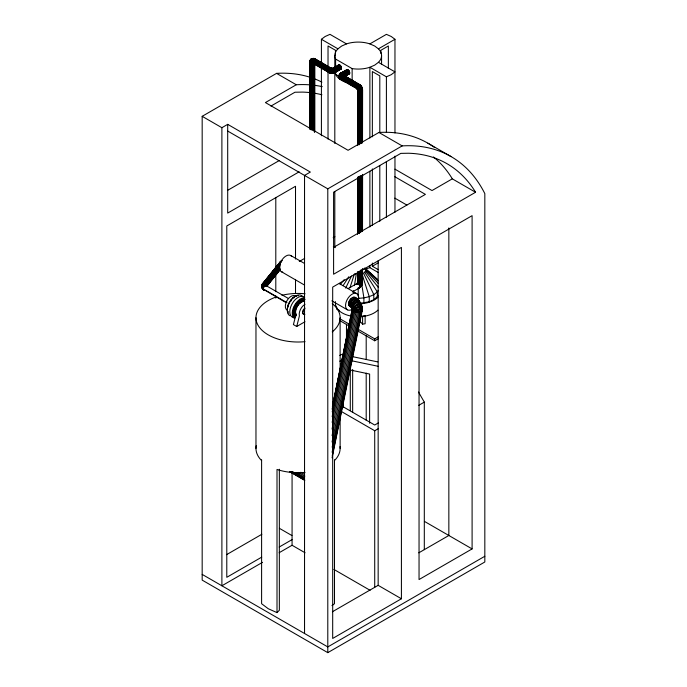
<?xml version="1.0" encoding="UTF-8"?>
<svg xmlns="http://www.w3.org/2000/svg" width="687" height="687" viewBox="0 0 687 687"><rect width="100%" height="100%" fill="white"/><g stroke="black" fill="none" stroke-linecap="round" stroke-linejoin="round"><path stroke-width="1.03" d="M263.825 289.579L262.812 288.746C259.918 287.123 265.474 283.765 266.702 286.264L280.021 269.699M262.202 286.436C260.51 282.331 265.732 283.327 266.693 286.281C266.23 283.456 260.055 285.191 263.078 283.319L280.39 261.79L281.163 262.133L263.851 283.671L263.284 285.328L264.091 286.625L263.198 288.918L264.091 290.189L262.623 289.15C261.781 287.209 264.83 284.547 266.53 285.964L279.755 269.51M261.67 286.883C262.022 284.899 265.276 284.676 266.53 285.964C265.328 284.478 261.026 283.886 261.67 286.883L262.133 287.535M261.816 287.226L261.945 285.191M352.251 307.527C343.337 305.612 353.015 291.408 358.27 299.875L358.288 301.327M359.662 287.243L361.173 286.385L357.48 282.898L357.549 272.919M352.388 291.975L359.55 287.836L361.62 284.753L361.86 270.738M348.077 288.634L357.025 283.465L362.186 284.006L362.264 269.364A23.375 13.5 0 0 0 369.881 267.681L378.142 272.447M362.427 283.791L362.513 282.177L362.186 284.006M332.087 457.808L362.204 310.842L361.585 306.007M332.946 403.904L352.491 308.145C351.976 312.267 359.395 313.298 362.058 311.357L362.058 306.436M313.435 130.813L313.435 63.393L311.52 63.539L309.734 62.508C309.15 59.357 313.092 57.133 315.505 59.176L315.745 60.07M309.992 129.216L310.112 60.422L309.648 62.131L309.648 128.486M309.992 62.852L310.644 61.401L312.233 61.555L328.48 70.941C333.032 73.44 337.764 69.791 341.465 67.498C341.37 66.064 339.035 63.513 338.021 65.505M335.505 72.006C335.952 68.614 332.946 68.262 330.67 68.219C328.154 68.657 327.433 74.067 330.73 72.77L335.505 72.006L335.041 72.659L333.581 73.028L341.465 68.563L341.465 67.498M340.323 74.789L340.778 73.062L347.545 69.55L349.271 71.079L349.735 73.337L345.011 76.455M360.538 85.995C360.005 83.153 355.445 88.305 357.48 89.439C359.387 90.993 363.14 85.815 361.86 88.752L362.264 89.052L361.8 88.185M349.735 72.264L343.766 75.707L342.504 73.526L341.147 72.951L339.747 73.887L339.533 75.381M338.949 77.03C338.974 74.746 342.77 73.509 343.758 75.768C341.533 72.264 336.853 79.469 341.585 79.563L339.275 78.017L338.949 77.03L340.254 78.344L356.501 87.721L358.228 90.246L358.288 144.364M338.863 76.815C338.013 73.526 342.839 72.762 343.749 75.733C342.684 72.521 336.759 75.063 339.515 77.734L340.099 78.979L341.078 79.185M353.29 292.774L353.616 290.73M354.432 285.603L356.227 274.336L354.406 273.898L349.984 287.733M357.515 89.576C356.459 88.039 361.508 84.235 361.336 86.991M351.796 307.553L351.169 306.9C350.963 303.482 354.423 299.455 357.893 299.489L359.49 301.645L355.583 298.115C350.842 298.124 348.824 306.668 351.538 307.287L349.048 305.603M339.739 64.973C340.022 66.012 329.674 70.04 332.929 68.391C334.105 69.37 335.325 72.066 333.891 73.123M332.371 406.515L352.903 308.283M332.139 409.186L352.474 307.991M333.204 404.523L335.565 393.016M336.63 387.786L337.703 382.556M340.056 371.049L341.774 362.676M343.483 354.312L344.556 349.082M346.265 340.709L348.618 329.202M349.692 323.972L350.765 318.742M332.225 411.865L352.989 310.395L351.667 306.943L348.695 304.813M332.173 416.614L353.796 310.962L352.01 306.359L348.575 303.817M332.147 422.342L354.835 311.46C354.715 307.647 352.13 304.221 348.695 302.684M332.07 429.032L356.038 311.864C355.969 307.433 353.032 303.328 349.048 301.481M332.07 435.584L357.326 312.147C357.36 307.149 354.088 302.426 349.614 300.305M332.07 441.999L358.614 312.284C358.777 306.823 355.222 301.576 350.353 299.223M332.182 447.211L359.799 312.267C360.134 306.471 356.364 300.829 351.22 298.313M332.13 452.269L360.812 312.096C361.293 306.78 358.176 301.464 353.796 298.587M332.259 455.67L361.585 311.786C362.272 305.801 358.365 299.85 353.066 297.239M357.025 283.465L356.57 284.117L357.609 282.469L357.48 282.898M360.34 287.26L360.065 285.345L357.532 282.726M309.992 61.401L309.734 62.508M339.275 74.548L339.275 75.948L340.494 77.167L357.438 87.06L359.327 90.341L359.421 144.742M339.661 74.179L339.661 75.467L340.778 76.583L357.815 86.536L359.971 90.272L360.074 143.72M339.515 77.734L339.661 77.09M357.549 145.472L357.549 89.782C358.228 92.427 364.265 91.277 362.186 88.34M357.635 282.177L360.074 286.677M357.687 284.195C356.321 281.971 362.332 285.895 362.599 282.555M360.1 303.336L369.237 301.773L373.814 299.747L373.814 294.594L363.543 273.211L365.501 271.245L365.501 268.986L377.97 280.794M314.431 58.575L310.868 59.314L309.751 61.28M296.088 314.036L293.418 324.59L296.724 326.505L304.985 321.731M296.724 326.505L299.395 315.943A8.184 4.723 -60 0 1 304.985 304.307M356.742 283.722C357.807 282.357 362.35 286.239 361.791 284.126M362.058 311.357L362.418 308.901L361.74 307.441M362.152 284.684C363.097 281.129 361.061 288.128 359.181 287.947L358.288 287.707M357.635 144.777L357.626 89.327M362.427 88.554C362.264 90.332 358.236 91.191 357.48 89.439M310.18 60.087L311.434 58.781L313.512 58.455L331.933 68.949L332.886 68.176M261.738 285.775L262.271 284.22M262.571 284.117L262.408 286.591L263.439 287.75M310.868 59.314L310.06 60.602L310.292 61.736L311.64 63.092L313.444 63.359C311.512 63.625 309.957 61.332 310.713 59.597L313.066 59.829L329.313 69.207C333.384 71.379 337.3 67.489 340.632 65.763M311.632 59.786L311.967 59.056M339.284 64.776L332.036 68.958L338.846 64.733M333.779 72.539L335.041 72.659L341.465 68.563M346.282 70.28L346.746 69.619M345.69 288.085L351.495 275.994M358.769 283.911L358.812 272.035M360.503 286.35L361.079 286.488L362.195 284.555M333.109 73.303C334.26 62.07 326.746 74.419 332.817 73.208M263.422 283.448L262.7 285.534L263.722 287.166M343.062 285.698L348.773 276.767M361.139 304.496C361.268 306.917 354.964 308.755 352.251 308.48L351.598 307.347C353.041 304.547 356.459 301.353 359.567 301.241M357.764 283.284L356.965 284.281M360.847 286.47L361.542 285.466M340.099 73.578L338.777 76.283L339.275 78.017L341.147 79.606M338.949 75.527L340.254 74.222M378.425 290.412C373.84 296.561 365.415 298.029 358.193 298.33M373.814 299.747L378.425 295.565M340.194 284.676L344.196 279.643M281.189 261.446C281.232 259.592 282.975 260.845 280.734 261.91L262.958 283.903L262.752 283.413L280.39 261.79M262.795 283.611L280.098 262.082L281.309 261.326M280.322 264.1L263.92 285.208L264.521 286.17L266.247 285.706L288.205 298.381M280.176 265.302L264.864 284.349L264.984 285.826M280.021 266.547L265.38 284.77L265.448 285.629M279.824 267.801L265.878 285.594M280.219 268.213L266.238 285.603L266.53 285.964M266.642 286.565L280.056 269.897M264.091 286.625L264.521 286.17M356.905 283.868L357.635 282.932L357.635 272.224M261.601 459.775L261.601 603.718L268.291 608.751L277.007 612.615L279.343 610.271L279.343 469.247M311.383 59.108L311.941 58.593M314.165 58.816L315.101 59.322L314.56 59.262C311.451 55.69 309.313 63.728 313.487 63.35L310.962 63.024L309.828 61.753L310.095 61.169L311.074 60.602L312.413 60.954L328.661 70.34C333.109 72.779 337.669 69.078 341.284 66.897M321.413 62.869L321.413 39.288L325.131 36.497L329.975 34.35L346.506 43.891A23.375 13.5 0 0 1 369.881 43.891L374.716 46.038L378.434 48.837A23.375 13.5 0 0 1 378.434 62.328L374.716 65.128L369.881 67.266A23.375 13.5 0 0 1 352.139 68.614L335.608 59.073A23.375 13.5 0 0 1 337.944 48.837L341.662 46.038L346.506 43.891M339.747 73.887L341.147 72.951M339.533 74.316L347.545 69.55M341.585 72.994L340.649 74.29L341.078 75.209L358.734 85.626L361.216 89.928L361.336 143.523M331.976 605.608L334.483 603.718L334.483 459.775M357.833 283.387L357.893 271.502M359.181 284.384L359.421 271.116M359.55 284.925L360.074 284.014L360.074 271.167M359.833 285.509L360.727 283.963L360.727 270.043M360.014 286.11L361.336 283.817L361.336 269.897M360.014 287.175L360.598 286.754M360.529 287.063L359.181 287.947M281.009 261.172L282.091 260.459M310.086 84.862A232.369 134.163 -60 0 0 296.277 84.759L265.414 102.569L348.069 150.29L378.923 132.471L402.178 145.902A232.369 134.163 -60 0 1 484.824 193.614L484.824 561.992L327.793 652.65L202.176 580.12L202.176 116.318L276.552 73.372A232.369 134.163 -60 0 1 310.576 77.433M202.176 116.318L221.892 127.705L227.698 124.347L310.344 172.068L304.539 175.417L304.539 633.5M369.881 43.891L386.403 34.35L391.247 36.497L394.965 39.288L394.965 132.96M340.202 65.308L333.581 69.044L331.168 69.224L313.495 59.374L311.013 59.125M270.953 106.073L294.946 92.23L302.538 92.101A224.16 129.422 -60 0 1 309.88 92.59M341.001 66.304C337.506 68.288 333.229 72.075 328.944 69.748L312.697 60.37L310.541 60.155L311.031 59.881M341.525 68.065C337.789 70.4 333.006 74.033 328.42 71.508L312.173 62.131L310.627 62.268L310.387 129.517M334.672 72.779L341.284 68.958M378.434 48.837L394.965 39.288M340.494 73.329L347.115 69.507M348.008 69.748C347.09 71.388 339.249 72.41 342.04 75.252L359.215 85.3L361.74 89.679L361.86 142.218M348.472 70.083L342.212 73.749L342.212 74.831L359.112 84.638M348.902 70.538L342.607 74.685L359.833 84.767L360.074 85.66M349.271 71.079L343.191 74.608L343.586 75.39M349.554 71.663L343.586 75.106L343.74 75.742M344.676 75.785L349.795 72.839M344.616 76.283L349.735 73.337M344.445 76.678L349.554 73.732M357.377 89.276L361.731 86.768L362.195 87.79M227.457 190.445L279.42 160.449M299.137 171.836L227.698 213.082L227.698 124.347M227.698 131.054L327.793 188.848L402.178 145.902M333.161 237.693L334.87 236.706M299.283 261.498L304.65 258.389M333.538 247.406L425.399 194.378L394.836 176.731M475.559 192.266L475.335 191.862A224.16 129.422 -60 0 0 408.447 153.244L400.847 153.373L333.599 192.197L333.599 274.225L475.559 192.266L452.304 178.843L432.011 190.557L394.965 169.165M372.354 263.035L372.354 266.247L378.348 262.786M351.967 307.888L360.675 302.864L361.594 304.908M339.816 355.462L341.662 354.398M358.133 329.288L374.716 338.863L378.357 336.767M357.214 330.67L374.716 340.778L378.357 338.674M339.782 361.207L342.547 359.61M378.417 422.883L374.716 425.021L342.495 406.412M341.284 411.444L374.716 430.74L378.159 428.757M418.787 405.304L424.308 402.118L418.486 392.037M226.573 554.658L261.859 534.28M261.73 557.131L226.787 577.303L226.787 225.963L295.513 186.28L295.513 259.051M279.197 547.041L292.069 539.613M262.52 562.327L221.892 585.779L221.892 127.705M279.145 552.726L292.069 545.263L305.071 552.769M418.787 552.837L448.843 535.491L472.098 548.913L472.098 215.666L419.044 246.298L419.044 579.545L472.098 548.913M332.422 611.748L378.159 585.341L401.414 598.763L401.414 247.423L332.688 287.106L332.688 638.446L401.414 598.763M484.824 556.264L327.793 646.922L202.176 574.392M333.315 68.219L331.993 68.537M335.325 72.401L331.993 73.269M369.881 138.001L369.881 67.266L386.403 76.815L391.247 74.668L394.965 71.869L378.434 62.328M328.944 72.659L330.73 72.77L328.48 72.006M360.529 85.274C358.485 82.346 354.707 87.927 357.515 89.095M295.264 317.523A10.52 6.071 -60 0 1 293.65 309.09A10.52 6.071 -60 0 1 300.52 299.824L302.452 299A10.52 6.071 -60 0 1 304.247 298.819M331.967 68.958C330.67 66.854 328.266 72.281 330.103 73.123M314.096 59.408L314.56 59.262M341.001 69.224L339.739 69.095M349.271 73.99L348.008 73.87M332.182 68.399L332.628 68.288M332.972 73.346L334.148 73.062M362.599 324.144L365.123 323.757L365.123 315.642L362.599 316.029L362.599 324.144L360.151 321.576M331.907 68.606L315.221 58.91C312.989 58.103 310.653 63.238 313.495 63.35M330.67 68.219L331.469 68.288M313.452 63.35L312.825 63.539L312.825 129.895M340.761 78.747L341.387 78.722M331.993 68.846L330.207 68.417L313.959 59.039L312.173 58.558M330.773 73.105L331.993 73.2M330.876 73.303L331.993 73.389L331.993 68.391M356.742 88.614L357.463 89.035M353.024 356.759L377.816 361.912M351.864 360.821L378.082 366.274M329.837 73.062L331.168 73.208L328.661 72.401M331.366 68.288L331.95 68.958L314.852 58.799M355.583 298.115L358.27 299.875M349.614 306.127L350.353 306.359M340.649 78.266L340.039 78.06L340.546 79.16M263.327 289.57L262.623 289.15M313.066 63.393L312.173 63.582L312.173 129.937M312.697 63.281C310.017 61.796 312.946 56.454 315.505 59.176M331.1 68.176L331.623 68.356M329.743 72.736L330.404 73.028M339.421 310.421L336.682 309.184L336.682 307.158M321.413 39.288L337.944 48.837M335.608 71.293L335.608 74.342L339.284 76.463M328.841 72.212L312.233 62.629L311.091 62.732L310.91 129.749M357.833 88.949L340.323 78.842L339.035 77.554M329.313 72.779L312.413 63.024L311.64 63.092L311.52 129.895M359.833 84.767L343.302 75.123C341.336 74.694 339.704 77.545 340.494 79.237L357.395 88.992M427.846 143.171L451.101 156.602M276.552 73.372L296.277 84.759M394.836 198.131L406.876 205.078M372.354 266.247L378.142 269.587M333.35 246.59L335.187 247.655M357.377 283.061L361.731 285.577M290.695 255.487L304.47 263.439M339.369 283.585L356.819 293.658M353.925 297.153L358.408 300.502M281.352 271.683L304.307 284.942M331.855 300.846L347.467 309.854M339.713 318.656L348.919 323.972M301.619 298.527L302.452 299M339.713 320.563L348.919 325.878M299.695 299.343L300.52 299.824M286.994 302.658L263.198 288.918L261.919 287.475M286.135 302.623L262.46 288.763M424.429 521.39L448.568 535.328M300.82 472.278L304.47 474.382M298.424 472.407L304.822 476.091M296.243 472.553L304.461 477.293M292.464 471.574L304.341 478.435M290.756 471.522L304.461 479.432M289.682 471.48L304.822 480.222M289.854 471.78L304.47 480.213M279.377 528.312L291.923 535.551M333.856 569.394L370.078 590.296M359.181 84.389L361.139 86.158M360.014 85.162L360.598 85.583M358.751 84.432L361.233 87.051L362.264 90.512L362.264 142.99M356.57 88.219L357.893 90.512L357.893 145.129M378.425 280.734L365.742 269.064M281.086 261.094L280.098 262.082M261.876 286.144L263.258 288.351M263.722 290.077L261.91 287.905M364.745 267.93L377.318 279.197M354.664 297.385L355.591 298.699M360.34 85.076L361.173 85.952M365.767 270.12L378.099 283.259M361.499 309.674L362.015 310.266M365.501 271.245L378.193 287.2M361.079 85.858L361.731 86.768M360.847 85.866L362.066 87.979M359.37 301.043L360.675 302.864M358.915 301.069L361.353 305.286L362.238 309.648C360.108 312.783 353.058 312.757 352.276 308.566M364.745 272.301L377.318 291.949L377.318 297.11M452.304 178.843L452.08 178.44A224.16 129.422 -60 0 0 433.454 156.962M343.758 75.725L342.212 73.749L340.546 73.397L340.168 73.93L340.168 75.063L341.147 76.042L358.262 86.047L360.615 90.126L360.727 143.669M362.289 274.894L369.237 296.621L369.237 301.773M362.152 87.653L362.496 88.812M361.963 87.584L362.513 90.16M361.525 304.633L362.204 306.952C360.503 309.974 355.282 310.962 352.431 309.081L352.251 308.48M262.58 287.784L262.812 288.746M261.687 286.513L262.065 288.265M362.599 89.782L362.513 142.638M338.863 75.742L340.323 77.768L357.146 87.575L358.734 90.332L358.812 144.596M361.783 284.581L363.904 297.892L363.904 303.044M448.843 227.955L448.843 535.491M424.308 402.118L424.308 549.652M394.965 156.104L394.965 212.266M388.353 68.434L388.353 45.969L380.916 50.263L380.916 53.474M386.403 76.815L386.403 132.539M386.403 161.479L386.403 217.204M381.568 55.578L381.568 64.157M379.799 132.548L379.799 75.862L372.354 71.56L372.354 136.816M379.799 165.713L379.799 221.334M378.159 260.751L378.159 585.341M374.716 338.863L374.716 340.778M374.716 430.74L374.716 587.325M372.354 168.908L372.354 225.602M369.881 171.226L369.881 226.95M369.881 265.534L369.881 267.681M369.615 423.252L369.615 374.054L350.284 370.035L350.284 410.68M366.197 335.608L366.197 359.189M366.197 373.118L366.197 420.264M362.599 174.386L362.513 231.528M362.599 268.634L362.513 282.932M362.264 175.116L362.264 230.806M361.86 175.417L361.86 231.107M361.336 175.649L361.336 231.339M360.727 175.795L360.727 232.558M360.074 175.846L360.074 232.61M359.421 176.868L359.421 233.632M358.812 176.722L358.812 233.486M358.288 176.49L358.288 233.254M358.288 271.812L358.288 283.585M358.193 287.965L358.193 296.26M357.893 177.263L357.893 232.953M357.635 177.976L357.635 233.666M357.549 178.672L357.549 234.361M352.654 369.434L352.654 412.217M352.139 68.614L352.139 80.834M346.471 324.23L346.471 340.297M343.474 399.903L343.474 407.322M340.125 317.72L340.125 370.216M340.125 417.353L340.125 448.422M335.608 59.073L335.608 67.214M335.462 55.613L335.462 50.263L328.025 45.969L328.025 67.36M335.471 301.627L335.471 303.611A22.723 13.122 0 0 0 351.366 316.123M334.809 55.578L334.809 67.369M334.809 72.728L334.809 143.463M334.809 191.69L334.809 247.414M328.025 70.572L328.025 139.032M327.793 188.848L327.793 652.65M321.413 67.154L321.413 135.743M314.698 64.269L314.698 131.698M314.612 63.573L314.612 132.067M314.363 63.925L314.363 132.033M313.959 63.161L313.959 130.582M309.734 61.753L309.734 128.864M295.513 279.386L295.513 293.289M292.069 472.046L292.069 545.263M277.007 612.615L277.007 469.461A42.079 24.294 0 0 0 305.028 472.381M275.796 197.392L275.796 268.085M275.796 275.59L275.796 291.657M275.796 295.942L275.796 298.081M255.968 317.72L255.968 448.422M314.448 78.807A232.369 134.163 -60 0 1 321.902 82.131M313.907 85.24A232.369 134.163 -60 0 1 322.272 86.648M378.923 132.471A232.369 134.163 -60 0 1 434.665 147.602M313.976 93.131A224.16 129.422 -60 0 1 321.92 94.763M377.867 310.172A22.723 13.122 0 0 1 360.168 316.681M377.867 297.291A22.723 13.122 0 0 1 360.168 303.8M291.752 256.466A9.352 5.402 -60 0 0 283.491 257.994A9.352 5.402 -60 0 0 279.635 269.252L280.296 270.712A9.352 5.402 -60 0 0 282.718 272.104M352.139 309.39A9.352 5.402 -60 0 1 345.552 304.899A9.352 5.402 -60 0 1 353.29 293.581A9.352 5.402 -60 0 1 358.528 300.047M287.011 310.052A8.184 4.723 -60 0 1 287.011 300.605A8.184 4.723 -60 0 1 295.195 295.882M332.25 303.577A42.079 24.294 0 0 1 332.25 331.873M305.028 341.679A42.079 24.294 0 0 1 258.656 326.273A42.079 24.294 0 0 1 275.959 297.042M281.945 295.281A42.079 24.294 0 0 1 305.028 293.77M289.716 315.668A11.688 6.75 -60 0 1 290.532 300.88A11.688 6.75 -60 0 1 302.718 296.638M293.916 317.626A11.688 6.75 -60 0 1 291.486 304.951A11.688 6.75 -60 0 1 303.886 296.853M340.005 446.61A42.079 24.294 0 0 1 334.483 460.573M261.601 460.573A42.079 24.294 0 0 1 256.234 445.708M298.785 302.005A0.936 0.541 -60 0 1 298.484 302.374M295.796 316.647A0.936 0.541 -60 0 1 294.972 316.518A0.936 0.541 -60 0 1 295.565 315.281A0.936 0.541 -60 0 1 296.286 315.625M294.629 315.719A0.936 0.541 -60 0 1 294.302 316.011M294.105 310.103A0.936 0.541 -60 0 1 293.641 310.601M293.967 314.26A0.936 0.541 -60 0 1 293.641 314.552M296.337 315.118A8.184 4.723 -60 0 1 297.256 306.522A8.184 4.723 -60 0 1 304.247 301.43M294.68 318.528A11.688 6.75 -60 0 1 293.967 306.385A11.688 6.75 -60 0 1 304.659 297.754M303.748 314.182A3.504 2.027 -60 0 1 302.589 311.623A3.504 2.027 -60 0 1 304.985 308.12M304.839 314.406A3.504 2.027 -60 0 1 303.001 312.705A3.504 2.027 -60 0 1 304.839 308.875M302.314 299.815A0.936 0.541 -60 0 1 301.911 300.399M294.912 316.896A10.52 6.071 -60 0 1 296.088 305.852A10.52 6.071 -60 0 1 305.071 299.3M304.659 301.129A0.936 0.541 -60 0 1 303.998 300.751A0.936 0.541 -60 0 1 304.659 299.601M297.359 303.25A0.936 0.541 -60 0 1 297.188 303.688M294.629 308.085A0.936 0.541 -60 0 1 294.302 308.377M293.667 307.785A0.936 0.541 -60 0 1 293.83 307.338M346.506 82.534A23.375 13.5 0 0 1 335.608 74.342M294.079 297.815A0.936 0.541 -60 0 1 295.067 296.578M290.962 301.172A0.936 0.541 -60 0 1 291.606 299.532M292.559 298.416A0.936 0.541 -60 0 1 293.194 297.849M288.549 305.363A0.936 0.541 -60 0 1 288.841 303.92M287.776 307.493A0.936 0.541 -60 0 1 288.179 306.144M288.179 311.572A0.936 0.541 -60 0 1 287.887 311.546M287.484 309.451A0.936 0.541 -60 0 1 287.484 309.056M288.3 313.083A10.52 6.071 -60 0 1 289.476 302.031A10.52 6.071 -60 0 1 298.459 295.487M298.046 295.788A0.936 0.541 -60 0 1 298.51 295.736M295.985 296.44A0.936 0.541 -60 0 1 296.449 295.942M289.596 303.182A0.936 0.541 -60 0 1 290.232 301.533M300.666 299.918A0.936 0.541 -60 0 1 300.597 300.537M299.807 303.139A0.936 0.541 -60 0 0 300.107 301.687A0.936 0.541 -60 0 0 299 302.666A0.936 0.541 -60 0 0 299.807 303.139M296.844 306.823A0.936 0.541 -60 0 0 297.145 305.38A0.936 0.541 -60 0 0 296.037 306.359A0.936 0.541 -60 0 0 296.844 306.823M294.912 313.341A0.936 0.541 -60 0 0 295.204 311.889A0.936 0.541 -60 0 0 294.096 312.877A0.936 0.541 -60 0 0 294.912 313.341M295.135 311.237A0.936 0.541 -60 0 0 295.427 309.785A0.936 0.541 -60 0 0 294.328 310.764A0.936 0.541 -60 0 0 295.135 311.237M295.135 315.187A0.936 0.541 -60 0 0 295.427 313.736A0.936 0.541 -60 0 0 294.328 314.723A0.936 0.541 -60 0 0 295.135 315.187M298.218 304.822A0.936 0.541 -60 0 0 298.51 303.371A0.936 0.541 -60 0 0 297.402 304.358A0.936 0.541 -60 0 0 298.218 304.822M295.796 309.013A0.936 0.541 -60 0 0 296.088 307.561A0.936 0.541 -60 0 0 294.989 308.549A0.936 0.541 -60 0 0 295.796 309.013M301.524 301.894A0.936 0.541 -60 0 0 301.816 300.442A0.936 0.541 -60 0 0 300.708 301.421A0.936 0.541 -60 0 0 301.524 301.894M303.233 301.164A0.936 0.541 -60 0 0 303.525 299.712A0.936 0.541 -60 0 0 302.426 300.691A0.936 0.541 -60 0 0 303.233 301.164"/></g></svg>
